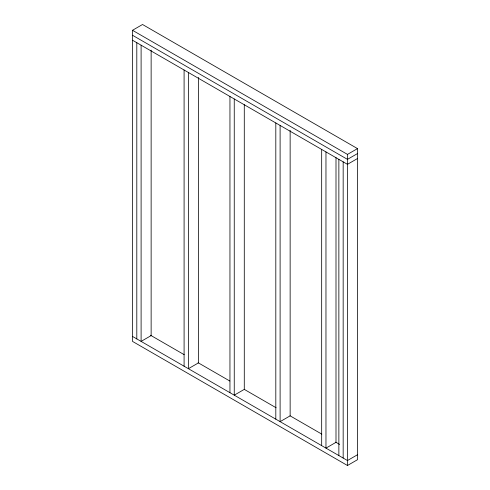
<?xml version="1.0" encoding="UTF-8"?>
<svg xmlns="http://www.w3.org/2000/svg" width="490" height="490" viewBox="0 0 490 490"><rect width="100%" height="100%" fill="white"/><g stroke="black" fill="none" stroke-linecap="round" stroke-linejoin="round"><path stroke-width="0.73" d="M132.502 30.294L142.535 24.5L357.498 148.605L357.498 459.706L347.465 465.5L132.502 341.395L132.502 30.294L347.465 154.399L357.498 148.605M357.498 153.572L347.465 159.366L132.502 35.256M357.498 158.533L347.465 164.328L132.502 40.223M357.498 454.745L347.465 460.533L132.502 336.428M150.473 335.221L184.203 354.693M198.095 362.716L229.841 381.042M244.394 389.446L276.139 407.772M290.031 415.796L321.783 434.122M335.668 442.139L339.637 444.436M347.465 154.399L347.465 465.5M343.165 161.847L343.165 458.052M338.866 159.366L338.866 455.571M335.999 157.609L335.999 442.335L325.966 448.123L325.966 151.918M321.673 149.438L321.673 445.643M290.141 130.365L290.141 415.857L280.108 421.651L280.108 125.44M275.809 122.959L275.809 419.164M244.283 104.652L244.283 389.379L234.251 395.173L234.251 98.962M229.951 96.481L229.951 392.692M198.425 77.414L198.425 362.906L188.393 368.694L188.393 72.489M184.093 70.009L184.093 366.214M151.134 50.109L151.134 335.601L141.102 341.395L141.102 45.184M136.802 42.704L136.802 338.909"/></g></svg>
